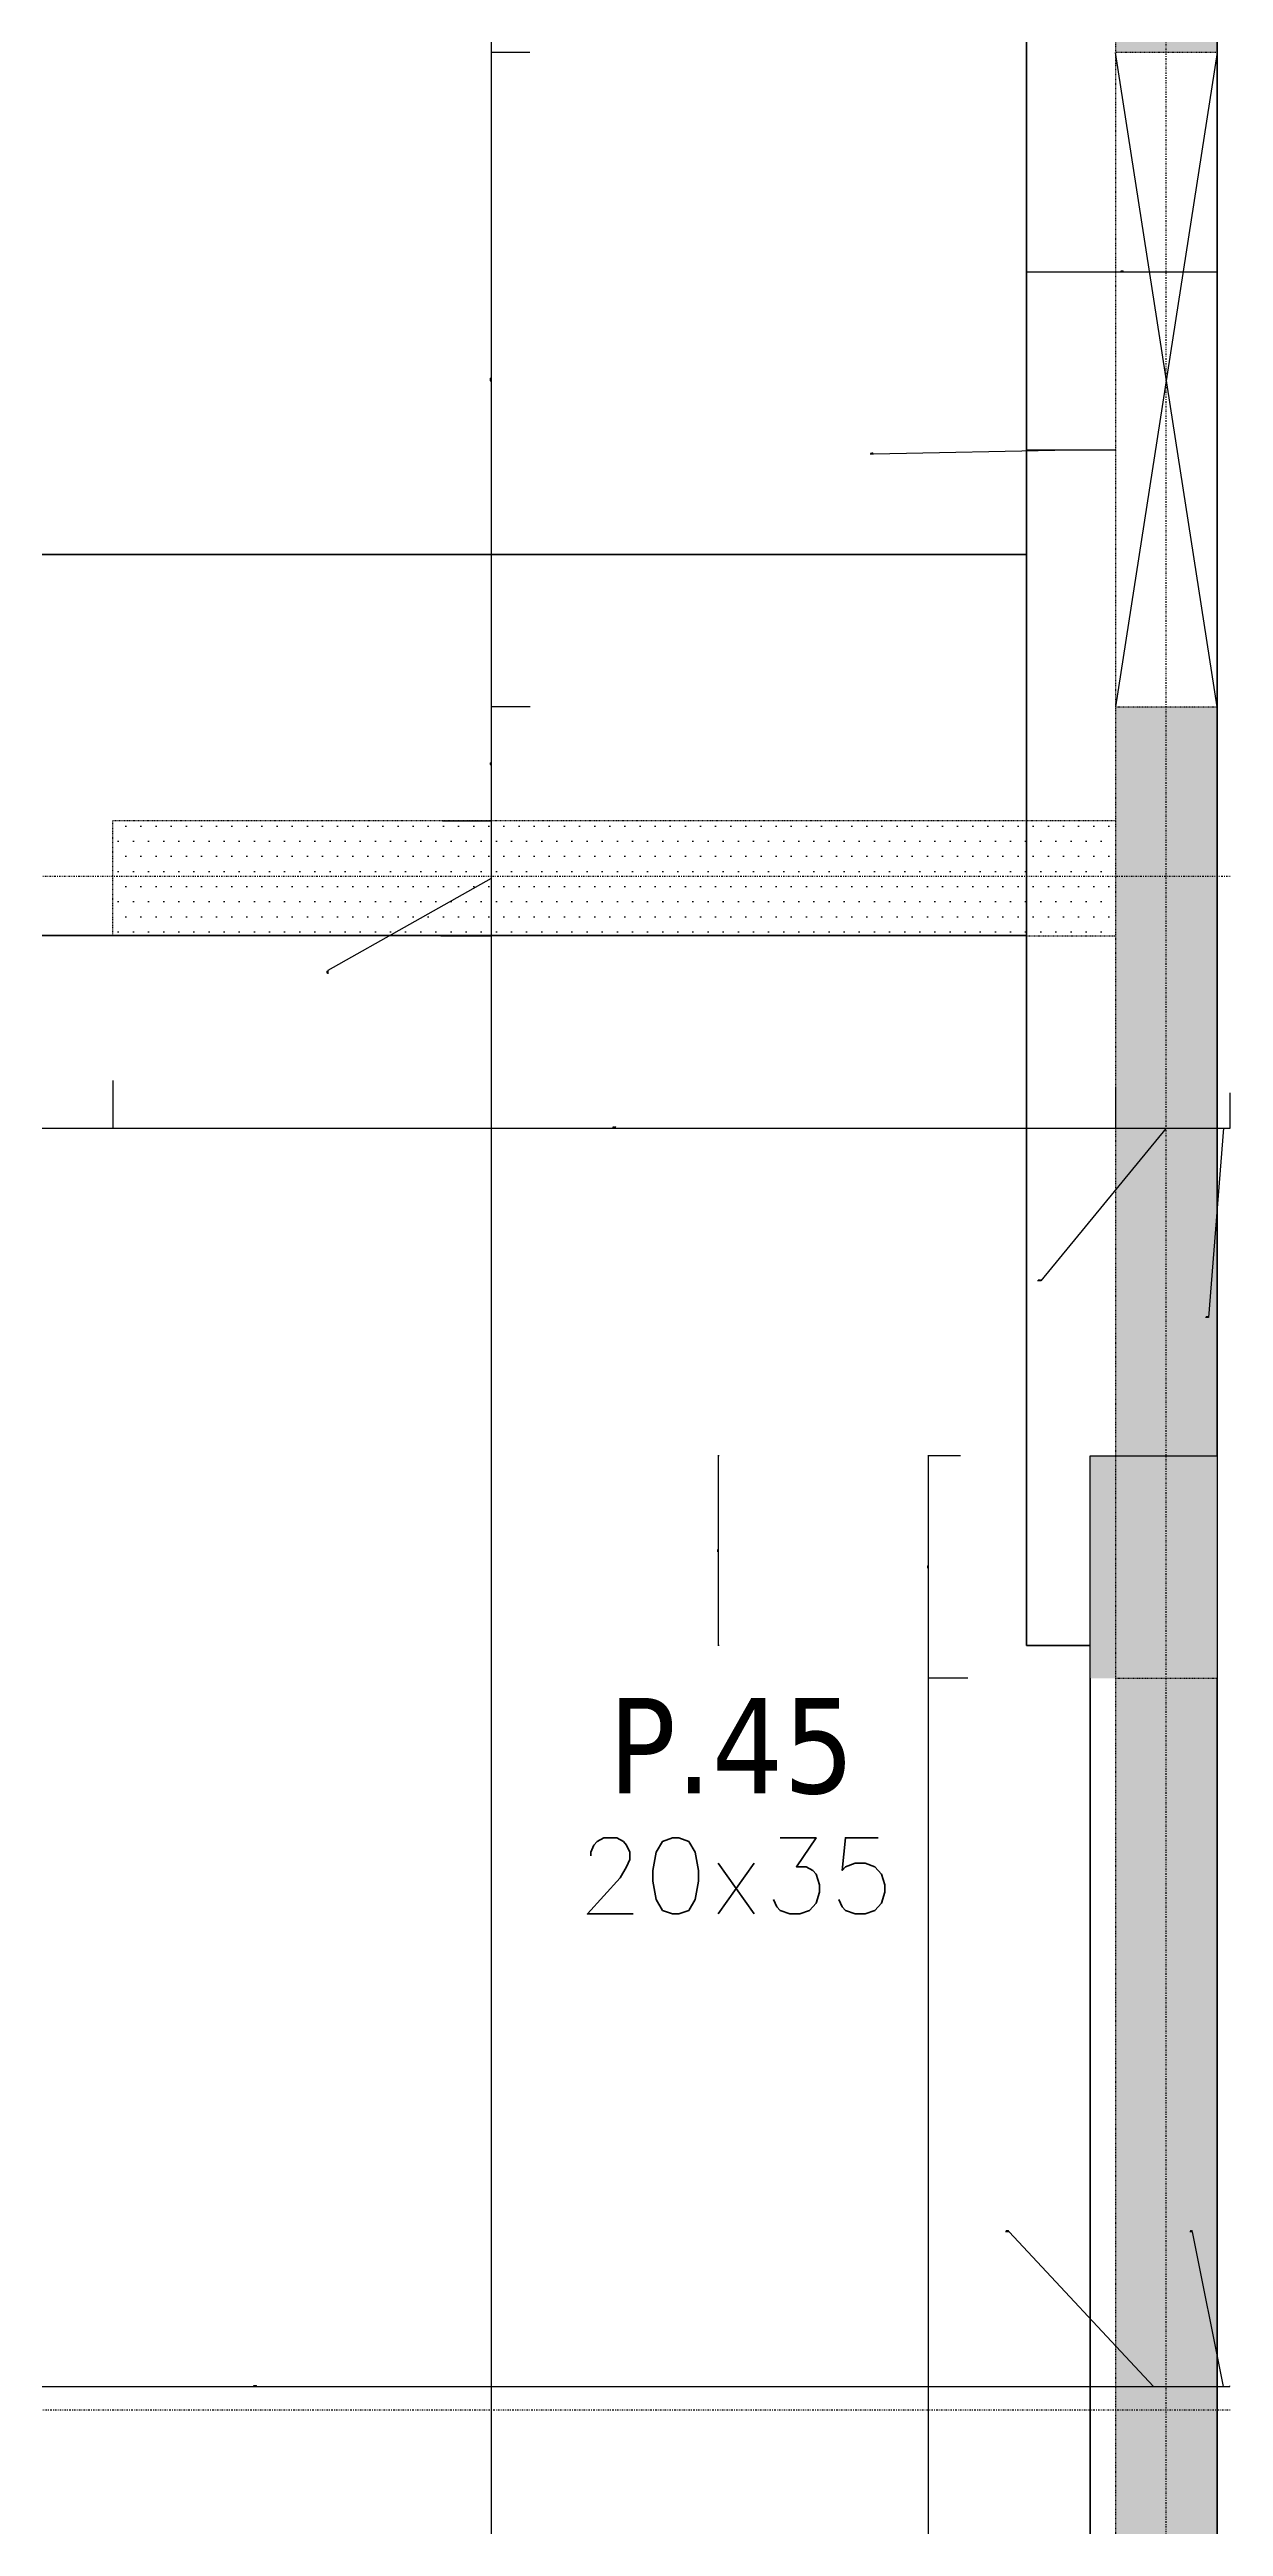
# Model space of a CAD drawing. Extents: x -12912 to 27386, y 1818 to 8189.
# Drawn here: x 2142.5 to 2327.4, y 6240.1 to 6630.1 of the extents above; entities that cross this region are included whole.
import ezdxf

# ---------------------------------------------------------------- set-up
doc = ezdxf.new("R2010")
doc.units = 0
doc.header["$MEASUREMENT"] = 0
for name, pattern in [('CACHE2', [4.7625, 3.175, -1.5875]), ('GrDotted', [0.4, 0.1, -0.1, 0.1, -0.1]), ('GrFeatureAxis', [0.85, 0.25, -0.2, 0.1, -0.2, 0.1]), ('STRICHPUNKT2_S11', [0.9, 0.7, -0.1, 0, -0.1])]:
    doc.linetypes.add(name, pattern=pattern)
doc.layers.get('0').update_dxf_attribs({"linetype": 'CONTINUOUS'})
doc.layers.get('DEFPOINTS').update_dxf_attribs({"linetype": 'CONTINUOUS'})
for name, color, linetype in [('K_ENT_M_Building_Coffrage PH Sous sol', 7, 'CONTINUOUS'), ('STR_AXES_REPERE', 1, 'CONTINUOUS'), ('STR_COTATION', 1, 'CONTINUOUS'), ('STR_OPENING', 161, 'CONTINUOUS'), ('STR_SURCH', 9, 'CACHE2'), ('STR_TXT', 102, 'CONTINUOUS')]:
    doc.layers.add(name, color=color, linetype=linetype)
for name, color, linetype, lineweight in [('STR_AXES', 4, 'STRICHPUNKT2_S11', 25), ('STR_POUTRES', 102, 'CONTINUOUS', 35), ('STR_VOILES', 6, 'CONTINUOUS', 70)]:
    doc.layers.add(name, color=color, linetype=linetype, lineweight=lineweight)
doc.styles.add('EPAIS', font='TAHOMA.TTF')
doc.styles.add('FIN', font='romans.shx')
doc.styles.add('GrDimensions', font='simplex.shx')
doc.dimstyles.new('GrDimensions', dxfattribs={"dimtxt": 0.09, "dimasz": 0.05, "dimexe": 0.07, "dimexo": 0, "dimgap": 0.05, "dimtad": 1, "dimzin": 0, "dimdsep": 46, "dimtxsty": 'GrDimensions', "dimblk": 'ARCHTICK', "dimblk1": 'ARCHTICK', "dimblk2": 'ARCHTICK', "dimcen": 0.09, "dimadec": 0, "dimazin": 0, "dimtfac": 1, "dimtdec": 4, "dimtmove": 0, "dimatfit": 3, "dimldrblk": 'OPEN30', "dimfxl": 0, "dimtolj": 1, "dimtzin": 0, "dimarcsym": 0})
doc.dimstyles.new('nOVO', dxfattribs={"dimscale": 1.3, "dimtxt": 0.09, "dimasz": 0.05, "dimexe": 0.07, "dimexo": 0, "dimgap": 0.05, "dimtad": 1, "dimzin": 0, "dimdsep": 46, "dimtxsty": 'GrDimensions', "dimblk": 'ARCHTICK', "dimcen": 0.09, "dimadec": 0, "dimazin": 0, "dimtfac": 1, "dimtmove": 0, "dimatfit": 3, "dimldrblk": 'OPEN30', "dimfxl": 0, "dimtolj": 1, "dimtzin": 0, "dimarcsym": 0})
doc.dimstyles.new('Novo_MALKO', dxfattribs={"dimscale": 1.3, "dimtxt": 0.09, "dimasz": 0.05, "dimexe": 0.07, "dimexo": 0, "dimgap": 0.05, "dimtad": 1, "dimdec": 0, "dimlfac": 100, "dimzin": 0, "dimdsep": 46, "dimtxsty": 'GrDimensions', "dimblk": 'ARCHTICK', "dimcen": 0.09, "dimadec": 0, "dimazin": 0, "dimtfac": 1, "dimtdec": 0, "dimtmove": 0, "dimatfit": 3, "dimldrblk": 'OPEN30', "dimfxl": 0, "dimtolj": 1, "dimtzin": 0, "dimarcsym": 0})
pattern_1 = [(0, (5243.0074, 5883.9378), (1.190625, 2.38125), [0, -2.38125])]

# ---------------------------------------------------------------- blocks, each defined once
blk = doc.blocks.new('_ArchTick')
at = {"color": 0, "linetype": 'ByBlock', "const_width": 0.15}
blk.add_lwpolyline([(-0.5, -0.5), (0.5, 0.5)], dxfattribs=at)
blk = doc.blocks.new('*D122')
at = {"layer": 'DEFPOINTS', "color": 0, "linetype": 'Continuous'}
for p in [(2043.36, 6262.17), (2306.36, 6262.16), (2306.36, 6262.15)]:
    blk.add_point(p, dxfattribs=at)
at = {"layer": 'STR_COTATION', "color": 0, "linetype": 'Continuous', "lineweight": -2}
for p, q in [((2043.36, 6262.17), (2043.36, 6262.07)), ((2043.36, 6262.16), (2306.36, 6262.16)), ((2306.36, 6262.15), (2306.36, 6262.25))]:
    blk.add_line(p, q, dxfattribs=at)
at = {"layer": 'STR_COTATION', "color": 0, "linetype": 'Continuous', "lineweight": -2, "xscale": 0.065, "yscale": 0.065, "zscale": 0.065, "rotation": 180}
blk.add_blockref('_ArchTick', (2043.36, 6262.16), dxfattribs=at)
at = {"layer": 'STR_COTATION', "color": 0, "linetype": 'Continuous', "lineweight": -2, "xscale": 0.065, "yscale": 0.065, "zscale": 0.065}
blk.add_blockref('_ArchTick', (2306.36, 6262.16), dxfattribs=at)
at = {"layer": 'STR_COTATION', "color": 0, "linetype": 'Continuous', "lineweight": -3, "insert": (2174.86, 6262.28), "char_height": 0.117, "attachment_point": 5, "style": 'GrDimensions'}
blk.add_mtext('\\A1;263.00', dxfattribs=at)
blk = doc.blocks.new('_Open30')
at = {"color": 0, "linetype": 'ByBlock', "lineweight": -2}
for p, q in [((-1, 0.3), (0, 0)), ((0, 0), (-1, -0.3)), ((0, 0), (-1, 0))]:
    blk.add_line(p, q, dxfattribs=at)
blk = doc.blocks.new('*D123')
at = {"layer": 'DEFPOINTS', "color": 0, "linetype": 'Continuous'}
for p in [(2306.36, 6262.15), (2326.36, 6262.16), (2326.36, 6262.16)]:
    blk.add_point(p, dxfattribs=at)
at = {"layer": 'STR_COTATION', "color": 0, "linetype": 'Continuous', "lineweight": -2}
for p, q in [((2293.6, 6286.54), (2293.06, 6286.54)), ((2316.36, 6262.16), (2293.6, 6286.54)), ((2306.36, 6262.15), (2306.36, 6262.25)), ((2306.36, 6262.16), (2326.36, 6262.16)), ((2326.36, 6262.16), (2326.36, 6262.25))]:
    blk.add_line(p, q, dxfattribs=at)
at = {"layer": 'STR_COTATION', "color": 0, "linetype": 'Continuous', "lineweight": -2, "xscale": 0.065, "yscale": 0.065, "zscale": 0.065, "rotation": 180}
blk.add_blockref('_ArchTick', (2306.36, 6262.16), dxfattribs=at)
at = {"layer": 'STR_COTATION', "color": 0, "linetype": 'Continuous', "lineweight": -2, "xscale": 0.065, "yscale": 0.065, "zscale": 0.065}
blk.add_blockref('_ArchTick', (2326.36, 6262.16), dxfattribs=at)
at = {"layer": 'STR_COTATION', "color": 0, "linetype": 'Continuous', "lineweight": -3, "insert": (2293.33, 6286.66), "char_height": 0.117, "attachment_point": 5, "style": 'GrDimensions'}
blk.add_mtext('\\A1;2000', dxfattribs=at)
blk = doc.blocks.new('*D124')
at = {"layer": 'DEFPOINTS', "color": 0, "linetype": 'Continuous'}
for p in [(2326.36, 6262.16), (2328.36, 6262.16), (2328.36, 6262.15)]:
    blk.add_point(p, dxfattribs=at)
at = {"layer": 'STR_COTATION', "color": 0, "linetype": 'Continuous', "lineweight": -2}
for p, q in [((2322.5, 6286.54), (2322.07, 6286.54)), ((2327.36, 6262.16), (2322.5, 6286.54)), ((2326.36, 6262.16), (2326.36, 6262.25)), ((2326.36, 6262.16), (2328.36, 6262.16)), ((2328.36, 6262.15), (2328.36, 6262.25))]:
    blk.add_line(p, q, dxfattribs=at)
at = {"layer": 'STR_COTATION', "color": 0, "linetype": 'Continuous', "lineweight": -2, "xscale": 0.065, "yscale": 0.065, "zscale": 0.065, "rotation": 180}
blk.add_blockref('_ArchTick', (2326.36, 6262.16), dxfattribs=at)
at = {"layer": 'STR_COTATION', "color": 0, "linetype": 'Continuous', "lineweight": -2, "xscale": 0.065, "yscale": 0.065, "zscale": 0.065}
blk.add_blockref('_ArchTick', (2328.36, 6262.16), dxfattribs=at)
at = {"layer": 'STR_COTATION', "color": 0, "linetype": 'Continuous', "lineweight": -3, "insert": (2322.28, 6286.66), "char_height": 0.117, "attachment_point": 5, "style": 'GrDimensions'}
blk.add_mtext('\\A1;200', dxfattribs=at)
blk = doc.blocks.new('*D197')
at = {"layer": 'DEFPOINTS', "color": 0, "linetype": 'Continuous'}
for p in [(2049.49, 6465.1), (2152.49, 6467.78), (2152.49, 6460.28)]:
    blk.add_point(p, dxfattribs=at)
at = {"layer": 'STR_COTATION', "color": 0, "linetype": 'Continuous', "lineweight": -2}
for p, q in [((2049.49, 6465.1), (2049.49, 6460.19)), ((2152.49, 6467.78), (2152.49, 6460.19)), ((2049.49, 6460.28), (2152.49, 6460.28))]:
    blk.add_line(p, q, dxfattribs=at)
at = {"layer": 'STR_COTATION', "color": 0, "linetype": 'Continuous', "lineweight": -2, "xscale": 0.065, "yscale": 0.065, "zscale": 0.065, "rotation": 180}
blk.add_blockref('_ArchTick', (2049.49, 6460.28), dxfattribs=at)
at = {"layer": 'STR_COTATION', "color": 0, "linetype": 'Continuous', "lineweight": -2, "xscale": 0.065, "yscale": 0.065, "zscale": 0.065}
blk.add_blockref('_ArchTick', (2152.49, 6460.28), dxfattribs=at)
at = {"layer": 'STR_COTATION', "color": 0, "linetype": 'Continuous', "lineweight": -3, "insert": (2100.99, 6460.4), "char_height": 0.117, "attachment_point": 5, "style": 'GrDimensions'}
blk.add_mtext('\\A1;103.00', dxfattribs=at)
blk = doc.blocks.new('*D198')
at = {"layer": 'DEFPOINTS', "color": 0, "linetype": 'Continuous'}
for p in [(2152.49, 6467.78), (2310.36, 6466.45), (2310.36, 6460.28)]:
    blk.add_point(p, dxfattribs=at)
at = {"layer": 'STR_COTATION', "color": 0, "linetype": 'Continuous', "lineweight": -2}
for p, q in [((2152.49, 6467.78), (2152.49, 6460.19)), ((2310.36, 6466.45), (2310.36, 6460.19)), ((2152.49, 6460.28), (2310.36, 6460.28))]:
    blk.add_line(p, q, dxfattribs=at)
at = {"layer": 'STR_COTATION', "color": 0, "linetype": 'Continuous', "lineweight": -2, "xscale": 0.065, "yscale": 0.065, "zscale": 0.065, "rotation": 180}
blk.add_blockref('_ArchTick', (2152.49, 6460.28), dxfattribs=at)
at = {"layer": 'STR_COTATION', "color": 0, "linetype": 'Continuous', "lineweight": -2, "xscale": 0.065, "yscale": 0.065, "zscale": 0.065}
blk.add_blockref('_ArchTick', (2310.36, 6460.28), dxfattribs=at)
at = {"layer": 'STR_COTATION', "color": 0, "linetype": 'Continuous', "lineweight": -3, "insert": (2231.42, 6460.4), "char_height": 0.117, "attachment_point": 5, "style": 'GrDimensions'}
blk.add_mtext('\\A1;157.87', dxfattribs=at)
blk = doc.blocks.new('*D199')
at = {"layer": 'DEFPOINTS', "color": 0, "linetype": 'Continuous'}
for p in [(2310.36, 6466.45), (2326.36, 6465.81), (2326.36, 6460.28)]:
    blk.add_point(p, dxfattribs=at)
at = {"layer": 'STR_COTATION', "color": 0, "linetype": 'Continuous', "lineweight": -2}
for p, q in [((2310.36, 6466.45), (2310.36, 6460.19)), ((2326.36, 6465.81), (2326.36, 6460.19)), ((2318.36, 6460.28), (2298.62, 6436.23)), ((2310.36, 6460.28), (2326.36, 6460.28)), ((2298.62, 6436.23), (2298.1, 6436.23))]:
    blk.add_line(p, q, dxfattribs=at)
at = {"layer": 'STR_COTATION', "color": 0, "linetype": 'Continuous', "lineweight": -2, "xscale": 0.065, "yscale": 0.065, "zscale": 0.065, "rotation": 180}
blk.add_blockref('_ArchTick', (2310.36, 6460.28), dxfattribs=at)
at = {"layer": 'STR_COTATION', "color": 0, "linetype": 'Continuous', "lineweight": -2, "xscale": 0.065, "yscale": 0.065, "zscale": 0.065}
blk.add_blockref('_ArchTick', (2326.36, 6460.28), dxfattribs=at)
at = {"layer": 'STR_COTATION', "color": 0, "linetype": 'Continuous', "lineweight": -3, "insert": (2298.36, 6436.35), "char_height": 0.117, "attachment_point": 5, "style": 'GrDimensions'}
blk.add_mtext('\\A1;1600', dxfattribs=at)
blk = doc.blocks.new('*D200')
at = {"layer": 'DEFPOINTS', "color": 0, "linetype": 'Continuous'}
for p in [(2326.36, 6465.81), (2328.36, 6465.8), (2328.36, 6460.28)]:
    blk.add_point(p, dxfattribs=at)
at = {"layer": 'STR_COTATION', "color": 0, "linetype": 'Continuous', "lineweight": -2}
for p, q in [((2326.36, 6465.81), (2326.36, 6460.19)), ((2328.36, 6465.8), (2328.36, 6460.19)), ((2327.36, 6460.28), (2324.98, 6430.45)), ((2326.36, 6460.28), (2328.36, 6460.28)), ((2324.98, 6430.45), (2324.55, 6430.45))]:
    blk.add_line(p, q, dxfattribs=at)
at = {"layer": 'STR_COTATION', "color": 0, "linetype": 'Continuous', "lineweight": -2, "xscale": 0.065, "yscale": 0.065, "zscale": 0.065, "rotation": 180}
blk.add_blockref('_ArchTick', (2326.36, 6460.28), dxfattribs=at)
at = {"layer": 'STR_COTATION', "color": 0, "linetype": 'Continuous', "lineweight": -2, "xscale": 0.065, "yscale": 0.065, "zscale": 0.065}
blk.add_blockref('_ArchTick', (2328.36, 6460.28), dxfattribs=at)
at = {"layer": 'STR_COTATION', "color": 0, "linetype": 'Continuous', "lineweight": -3, "insert": (2324.76, 6430.57), "char_height": 0.117, "attachment_point": 5, "style": 'GrDimensions'}
blk.add_mtext('\\A1;200', dxfattribs=at)
blk = doc.blocks.new('*D286')
at = {"layer": 'DEFPOINTS', "color": 0, "linetype": 'Continuous'}
for p in [(2220.34, 6913.98), (2212.06, 6629.59), (2218.14, 6629.59)]:
    blk.add_point(p, dxfattribs=at)
at = {"layer": 'STR_COTATION', "color": 0, "linetype": 'Continuous', "lineweight": -2}
for p, q in [((2220.34, 6913.98), (2211.97, 6913.98)), ((2212.06, 6913.98), (2212.06, 6629.59)), ((2218.14, 6629.59), (2211.97, 6629.59))]:
    blk.add_line(p, q, dxfattribs=at)
at = {"layer": 'STR_COTATION', "color": 0, "linetype": 'Continuous', "lineweight": -2, "xscale": 0.065, "yscale": 0.065, "zscale": 0.065}
for p, rotation in [((2212.06, 6913.98), 90), ((2212.06, 6629.59), 270)]:
    blk.add_blockref('_ArchTick', p, dxfattribs=dict(at, rotation=rotation))
at = {"layer": 'STR_COTATION', "color": 0, "linetype": 'Continuous', "lineweight": -3, "insert": (2211.93, 6771.78), "char_height": 0.117, "attachment_point": 5, "rotation": 90, "style": 'GrDimensions'}
blk.add_mtext('\\A1;284.39', dxfattribs=at)
blk = doc.blocks.new('*D287')
at = {"layer": 'DEFPOINTS', "color": 0, "linetype": 'Continuous'}
for p in [(2218.14, 6629.59), (2212.06, 6526.59), (2218.2, 6526.59)]:
    blk.add_point(p, dxfattribs=at)
at = {"layer": 'STR_COTATION', "color": 0, "linetype": 'Continuous', "lineweight": -2}
for p, q in [((2218.14, 6629.59), (2211.97, 6629.59)), ((2212.06, 6629.59), (2212.06, 6526.59)), ((2218.2, 6526.59), (2211.97, 6526.59))]:
    blk.add_line(p, q, dxfattribs=at)
at = {"layer": 'STR_COTATION', "color": 0, "linetype": 'Continuous', "lineweight": -2, "xscale": 0.065, "yscale": 0.065, "zscale": 0.065}
for p, rotation in [((2212.06, 6629.59), 90), ((2212.06, 6526.59), 270)]:
    blk.add_blockref('_ArchTick', p, dxfattribs=dict(at, rotation=rotation))
at = {"layer": 'STR_COTATION', "color": 0, "linetype": 'Continuous', "lineweight": -3, "insert": (2211.93, 6578.09), "char_height": 0.117, "attachment_point": 5, "rotation": 90, "style": 'GrDimensions'}
blk.add_mtext('\\A1;103.00', dxfattribs=at)
blk = doc.blocks.new('*D288')
at = {"layer": 'DEFPOINTS', "color": 0, "linetype": 'Continuous'}
for p in [(2218.2, 6526.59), (2204.41, 6508.64), (2212.06, 6508.64)]:
    blk.add_point(p, dxfattribs=at)
at = {"layer": 'STR_COTATION', "color": 0, "linetype": 'Continuous', "lineweight": -2}
for p, q in [((2218.2, 6526.59), (2211.97, 6526.59)), ((2212.06, 6526.59), (2212.06, 6508.64)), ((2204.41, 6508.64), (2212.15, 6508.64))]:
    blk.add_line(p, q, dxfattribs=at)
at = {"layer": 'STR_COTATION', "color": 0, "linetype": 'Continuous', "lineweight": -2, "xscale": 0.065, "yscale": 0.065, "zscale": 0.065}
for p, rotation in [((2212.06, 6526.59), 90), ((2212.06, 6508.64), 270)]:
    blk.add_blockref('_ArchTick', p, dxfattribs=dict(at, rotation=rotation))
at = {"layer": 'STR_COTATION', "color": 0, "linetype": 'Continuous', "lineweight": -3, "insert": (2211.93, 6517.61), "char_height": 0.117, "attachment_point": 5, "rotation": 90, "style": 'GrDimensions'}
blk.add_mtext('\\A1;1795', dxfattribs=at)
blk = doc.blocks.new('*D289')
at = {"layer": 'DEFPOINTS', "color": 0, "linetype": 'Continuous'}
for p in [(2204.41, 6508.64), (2204.13, 6490.54), (2212.06, 6490.54)]:
    blk.add_point(p, dxfattribs=at)
at = {"layer": 'STR_COTATION', "color": 0, "linetype": 'Continuous', "lineweight": -2}
for p, q in [((2204.41, 6508.64), (2212.15, 6508.64)), ((2212.06, 6508.64), (2212.06, 6490.54)), ((2212.06, 6499.59), (2186.34, 6485.06)), ((2204.13, 6490.54), (2212.15, 6490.54)), ((2186.34, 6485.06), (2186.34, 6484.56))]:
    blk.add_line(p, q, dxfattribs=at)
at = {"layer": 'STR_COTATION', "color": 0, "linetype": 'Continuous', "lineweight": -2, "xscale": 0.065, "yscale": 0.065, "zscale": 0.065}
for p, rotation in [((2212.06, 6508.64), 90), ((2212.06, 6490.54), 270)]:
    blk.add_blockref('_ArchTick', p, dxfattribs=dict(at, rotation=rotation))
at = {"layer": 'STR_COTATION', "color": 0, "linetype": 'Continuous', "lineweight": -3, "insert": (2186.21, 6484.81), "char_height": 0.117, "attachment_point": 5, "rotation": 90, "style": 'GrDimensions'}
blk.add_mtext('\\A1;1810', dxfattribs=at)
blk = doc.blocks.new('*D290')
at = {"layer": 'DEFPOINTS', "color": 0, "linetype": 'Continuous'}
for p in [(2204.13, 6490.54), (2207.22, 5903.93), (2212.06, 5903.93)]:
    blk.add_point(p, dxfattribs=at)
at = {"layer": 'STR_COTATION', "color": 0, "linetype": 'Continuous', "lineweight": -2}
for p, q in [((2204.13, 6490.54), (2212.15, 6490.54)), ((2212.06, 6490.54), (2212.06, 5903.93)), ((2207.22, 5903.93), (2212.15, 5903.93))]:
    blk.add_line(p, q, dxfattribs=at)
at = {"layer": 'STR_COTATION', "color": 0, "linetype": 'Continuous', "lineweight": -2, "xscale": 0.065, "yscale": 0.065, "zscale": 0.065}
for p, rotation in [((2212.06, 6490.54), 90), ((2212.06, 5903.93), 270)]:
    blk.add_blockref('_ArchTick', p, dxfattribs=dict(at, rotation=rotation))
at = {"layer": 'STR_COTATION', "color": 0, "linetype": 'Continuous', "lineweight": -3, "insert": (2211.93, 6197.23), "char_height": 0.117, "attachment_point": 5, "rotation": 90, "style": 'GrDimensions'}
blk.add_mtext('\\A1;586.61', dxfattribs=at)
blk = doc.blocks.new('*D338')
at = {"layer": 'DEFPOINTS', "color": 0, "linetype": 'Continuous'}
for p in [(2280.91, 6373.66), (2287.13, 6373.66), (2278.57, 5907.92)]:
    blk.add_point(p, dxfattribs=at)
at = {"layer": 'STR_COTATION', "color": 0, "linetype": 'Continuous', "lineweight": -2}
for p, q in [((2287.13, 6373.66), (2280.82, 6373.66)), ((2280.91, 5907.92), (2280.91, 6373.66)), ((2278.57, 5907.92), (2281, 5907.92))]:
    blk.add_line(p, q, dxfattribs=at)
at = {"layer": 'STR_COTATION', "color": 0, "linetype": 'Continuous', "lineweight": -2, "xscale": 0.065, "yscale": 0.065, "zscale": 0.065}
for p, rotation in [((2280.91, 6373.66), 90), ((2280.91, 5907.92), 270)]:
    blk.add_blockref('_ArchTick', p, dxfattribs=dict(at, rotation=rotation))
at = {"layer": 'STR_COTATION', "color": 0, "linetype": 'Continuous', "lineweight": -3, "insert": (2280.79, 6140.79), "char_height": 0.117, "attachment_point": 5, "rotation": 90, "style": 'GrDimensions'}
blk.add_mtext('\\A1;465.74', dxfattribs=at)
blk = doc.blocks.new('*D339')
at = {"layer": 'DEFPOINTS', "color": 0, "linetype": 'Continuous'}
for p in [(2280.91, 6408.66), (2285.96, 6408.66), (2287.13, 6373.66)]:
    blk.add_point(p, dxfattribs=at)
at = {"layer": 'STR_COTATION', "color": 0, "linetype": 'Continuous', "lineweight": -2}
for p, q in [((2285.96, 6408.66), (2280.82, 6408.66)), ((2280.91, 6373.66), (2280.91, 6408.66)), ((2287.13, 6373.66), (2280.82, 6373.66))]:
    blk.add_line(p, q, dxfattribs=at)
at = {"layer": 'STR_COTATION', "color": 0, "linetype": 'Continuous', "lineweight": -2, "xscale": 0.065, "yscale": 0.065, "zscale": 0.065}
for p, rotation in [((2280.91, 6408.66), 90), ((2280.91, 6373.66), 270)]:
    blk.add_blockref('_ArchTick', p, dxfattribs=dict(at, rotation=rotation))
at = {"layer": 'STR_COTATION', "color": 0, "linetype": 'Continuous', "lineweight": -3, "insert": (2280.79, 6391.16), "char_height": 0.117, "attachment_point": 5, "rotation": 90, "style": 'GrDimensions'}
blk.add_mtext('\\A1;3500', dxfattribs=at)
blk = doc.blocks.new('*D756')
at = {"layer": 'DEFPOINTS', "color": 0, "ltscale": 4.5}
for p in [(2296.36, 6567.02), (2296.36, 6557.83), (2310.36, 6526.59)]:
    blk.add_point(p, dxfattribs=at)
at = {"layer": 'STR_COTATION', "color": 0, "lineweight": -2, "ltscale": 4.5}
for p, q in [((2303.36, 6567.02), (2272.24, 6566.38)), ((2296.36, 6566.93), (2296.36, 6567.11)), ((2310.36, 6567.02), (2296.36, 6567.02)), ((2310.36, 6566.93), (2310.36, 6567.11)), ((2272.24, 6566.38), (2271.72, 6566.38))]:
    blk.add_line(p, q, dxfattribs=at)
at = {"layer": 'STR_COTATION', "color": 0, "lineweight": -2, "ltscale": 4.5, "xscale": 0.065, "yscale": 0.065, "zscale": 0.065, "rotation": 180}
blk.add_blockref('_ArchTick', (2296.36, 6567.02), dxfattribs=at)
at = {"layer": 'STR_COTATION', "color": 0, "lineweight": -2, "ltscale": 4.5, "xscale": 0.065, "yscale": 0.065, "zscale": 0.065}
blk.add_blockref('_ArchTick', (2310.36, 6567.02), dxfattribs=at)
at = {"layer": 'STR_COTATION', "color": 0, "ltscale": 4.5, "insert": (2271.98, 6566.5), "char_height": 0.117, "attachment_point": 5, "style": 'GrDimensions'}
blk.add_mtext('\\A1;1400', dxfattribs=at)
blk = doc.blocks.new('*D757')
at = {"layer": 'DEFPOINTS', "color": 0, "ltscale": 4.5}
for p in [(2326.36, 6595.07), (2296.36, 6590.45), (2326.36, 6590.45)]:
    blk.add_point(p, dxfattribs=at)
at = {"layer": 'STR_COTATION', "color": 0, "lineweight": -2, "ltscale": 4.5}
for p, q in [((2296.36, 6594.98), (2296.36, 6595.16)), ((2296.36, 6595.07), (2326.36, 6595.07)), ((2326.36, 6594.98), (2326.36, 6595.16))]:
    blk.add_line(p, q, dxfattribs=at)
at = {"layer": 'STR_COTATION', "color": 0, "lineweight": -2, "ltscale": 4.5, "xscale": 0.065, "yscale": 0.065, "zscale": 0.065, "rotation": 180}
blk.add_blockref('_ArchTick', (2296.36, 6595.07), dxfattribs=at)
at = {"layer": 'STR_COTATION', "color": 0, "lineweight": -2, "ltscale": 4.5, "xscale": 0.065, "yscale": 0.065, "zscale": 0.065}
blk.add_blockref('_ArchTick', (2326.36, 6595.07), dxfattribs=at)
at = {"layer": 'STR_COTATION', "color": 0, "ltscale": 4.5, "insert": (2311.36, 6595.19), "char_height": 0.117, "attachment_point": 5, "style": 'GrDimensions'}
blk.add_mtext('\\A1;3000', dxfattribs=at)
blk = doc.blocks.new('*D841')
at = {"layer": 'DEFPOINTS', "color": 0, "ltscale": 4.5}
for p in [(2247.85, 6408.66), (2306.36, 6408.66), (2296.36, 6378.81)]:
    blk.add_point(p, dxfattribs=at)
at = {"layer": 'STR_COTATION', "color": 0, "lineweight": -2, "ltscale": 4.5}
for p, q in [((2247.94, 6408.66), (2247.76, 6408.66)), ((2247.85, 6378.81), (2247.85, 6408.66)), ((2247.94, 6378.81), (2247.76, 6378.81))]:
    blk.add_line(p, q, dxfattribs=at)
at = {"layer": 'STR_COTATION', "color": 0, "lineweight": -2, "ltscale": 4.5, "xscale": 0.065, "yscale": 0.065, "zscale": 0.065}
for p, rotation in [((2247.85, 6408.66), 90), ((2247.85, 6378.81), 270)]:
    blk.add_blockref('_ArchTick', p, dxfattribs=dict(at, rotation=rotation))
at = {"layer": 'STR_COTATION', "color": 0, "ltscale": 4.5, "insert": (2247.73, 6393.73), "char_height": 0.117, "attachment_point": 5, "rotation": 90, "style": 'GrDimensions'}
blk.add_mtext('\\A1;2985', dxfattribs=at)

msp = doc.modelspace()

# ---------------------------------------------------------------- hatches: boundary and pattern name
at = {"layer": 'STR_AXES_REPERE', "linetype": 'Continuous'}
msp.add_hatch(color=256, dxfattribs=at).paths.add_polyline_path([(2306.361, 6373.655), (2306.361, 6408.655), (2326.361, 6408.655), (2326.361, 6373.655)])
at = {"layer": 'STR_SURCH', "linetype": 'Continuous'}
h = msp.add_hatch(dxfattribs=at)
h.set_pattern_fill('DOTS', color=256, scale=1.5, style=0)
h.set_pattern_definition(pattern_1)
h.paths.add_polyline_path([(2326.36, 6629.588), (2326.36, 6913.98), (2310.36, 6913.98), (2310.36, 6629.588)])
h = msp.add_hatch(dxfattribs=at)
h.set_pattern_fill('DOTS', color=256, scale=1.5, style=0)
h.set_pattern_definition(pattern_1)
h.paths.add_polyline_path([(2326.36, 6083.685), (2326.36, 6526.588), (2310.36, 6526.588), (2310.36, 6083.685)])
h = msp.add_hatch(dxfattribs=at)
h.set_pattern_fill('DOTS', color=256, scale=1.5, style=0)
h.set_pattern_definition(pattern_1)
h.paths.add_polyline_path([(2310.36, 6508.637), (2152.49, 6508.637), (2152.49, 6490.539), (2310.36, 6490.539)])

# ---------------------------------------------------------------- linework, layer by layer
at = {"layer": 'K_ENT_M_Building_Coffrage PH Sous sol', "color": 7, "linetype": 'GrFeatureAxis'}
msp.add_lwpolyline([(-1174.64, 6258.483), (7646.442, 6258.483)], dxfattribs=at)
at = {"layer": 'STR_AXES', "linetype": 'GrFeatureAxis'}
for p, q in [((2318.36, 5522.963), (2318.36, 8122.963)), ((-1309.741, 6499.914), (7906.576, 6499.914))]:
    msp.add_line(p, q, dxfattribs=at)
at = {"layer": 'STR_AXES_REPERE', "linetype": 'Continuous'}
for p, q in [((2306.361, 6408.655), (2326.361, 6408.655)), ((2306.361, 6373.655), (2306.361, 6408.655)), ((2326.361, 6408.655), (2326.361, 6373.655))]:
    msp.add_line(p, q, dxfattribs=at)
at = {"layer": 'STR_OPENING', "ltscale": 4.5}
for p, q in [((2326.36, 6629.588), (2310.36, 6526.588)), ((2326.36, 6526.588), (2310.36, 6629.588))]:
    msp.add_line(p, q, dxfattribs=at)
at = {"layer": 'STR_OPENING', "linetype": 'Continuous'}
msp.add_line((2310.36, 6578.088), (2310.36, 6578.088), dxfattribs=at)
msp.add_line((2310.36, 6578.088), (2310.36, 6578.088), dxfattribs=at)
at = {"layer": 'STR_POUTRES', "linetype": 'Continuous'}
for p, q in [((2296.361, 6378.81), (2296.361, 6939.014)), ((2326.361, 6908.81), (2326.361, 6408.655)), ((1783.36, 6550.588), (2296.361, 6550.588)), ((2296.361, 6490.588), (1783.36, 6490.588)), ((2306.361, 6378.81), (2296.361, 6378.81))]:
    msp.add_line(p, q, dxfattribs=at)
at = {"layer": 'STR_SURCH', "linetype": 'GrDotted'}
for p, q in [((2310.36, 6913.98), (2310.36, 6629.588)), ((2310.36, 6526.588), (2310.36, 6373.655)), ((2310.36, 6508.637), (2152.49, 6508.637)), ((2310.36, 6373.655), (2310.36, 6083.685))]:
    msp.add_line(p, q, dxfattribs=at)
at = {"layer": 'STR_SURCH', "linetype": 'GrDotted', "ltscale": 0.25}
for p, q in [((2326.36, 6629.588), (2310.36, 6629.588)), ((2310.36, 6629.588), (2310.36, 6526.588)), ((2310.36, 6526.588), (2326.36, 6526.588)), ((2152.49, 6490.588), (2152.49, 6508.637)), ((2296.361, 6490.539), (2310.36, 6490.539)), ((2310.36, 6373.655), (2326.36, 6373.655))]:
    msp.add_line(p, q, dxfattribs=at)
at = {"layer": 'STR_VOILES', "linetype": 'Continuous'}
for p, q in [((2306.358, 5907.916), (2306.36, 6373.655)), ((2326.362, 6373.655), (2326.361, 5907.916))]:
    msp.add_line(p, q, dxfattribs=at)

# ---------------------------------------------------------------- texts
at = {"layer": 'STR_TXT', "linetype": 'Continuous', "lineweight": -3, "attachment_point": 1}
for s, insert, char_height, style in [(' P.45', (2224.858, 6370.563), 15, 'EPAIS'), ('20x35', (2225.669, 6348.551), 12, 'FIN')]:
    msp.add_mtext(s, dxfattribs=dict(at, insert=insert, char_height=char_height, style=style))

# ---------------------------------------------------------------- dimensions: what is measured, and where the dimension line sits
at = {"layer": 'STR_COTATION', "linetype": 'Continuous', "lineweight": -3}
for base, p1, p2, override, picture, middle in [((2212.057, 6629.588), (2220.336, 6913.98), (2218.139, 6629.588), {"dimscale": 1.3, "dimtmove": 1}, '*D286', (2211.934, 6771.784)), ((2212.057, 6526.588), (2218.139, 6629.588), (2218.2, 6526.588), {"dimscale": 1.3, "dimtmove": 1}, '*D287', (2211.934, 6578.088)), ((2212.057, 6508.637), (2218.2, 6526.588), (2204.409, 6508.637), {"dimscale": 1.3, "dimdec": 0, "dimlfac": 100, "dimzin": 0, "dimtmove": 1}, '*D288', (2211.934, 6517.612)), ((2212.057, 5903.927), (2204.125, 6490.539), (2207.217, 5903.927), {"dimscale": 1.3, "dimtmove": 1}, '*D290', (2211.934, 6197.233)), ((2280.909, 6408.655), (2287.134, 6373.655), (2285.961, 6408.655), {"dimscale": 1.3, "dimdec": 0, "dimlfac": 100, "dimzin": 0, "dimtmove": 1}, '*D339', (2280.785, 6391.155)), ((2280.909, 6373.655), (2278.567, 5907.916), (2287.134, 6373.655), {"dimscale": 1.3, "dimtmove": 1}, '*D338', (2280.785, 6140.786))]:
    dim = msp.add_linear_dim(base=base, p1=p1, p2=p2, angle=90, dimstyle='GrDimensions', override=override, dxfattribs=at)
    dim.commit()
    dim.dimension.update_dxf_attribs({"geometry": picture, "text_midpoint": middle})
at = {"layer": 'STR_COTATION', "ltscale": 4.5}
dim = msp.add_linear_dim(base=(2326.361, 6595.066), p1=(2296.361, 6590.446), p2=(2326.361, 6590.446), dimstyle='Novo_MALKO', dxfattribs=at)
dim.commit()
dim.dimension.update_dxf_attribs({"geometry": '*D757', "text_midpoint": (2311.361, 6595.066), "dimtype": 160})
dim = msp.add_linear_dim(base=(2296.361, 6567.022), p1=(2310.36, 6526.588), p2=(2296.361, 6557.833), dimstyle='nOVO', override={"dimdec": 0, "dimlfac": 100, "dimtmove": 1}, dxfattribs=at)
dim.commit()
dim.dimension.update_dxf_attribs({"geometry": '*D756', "text_midpoint": (2272.175, 6566.38), "dimtype": 160})
at = {"layer": 'STR_COTATION', "linetype": 'Continuous', "lineweight": -3}
dim = msp.add_linear_dim(base=(2212.057, 6490.539), p1=(2204.409, 6508.637), p2=(2204.125, 6490.539), angle=90, dimstyle='GrDimensions', override={"dimscale": 1.3, "dimdec": 0, "dimlfac": 100, "dimzin": 0, "dimtmove": 1}, dxfattribs=at)
dim.commit()
dim.dimension.update_dxf_attribs({"geometry": '*D289', "text_midpoint": (2186.338, 6484.997), "dimtype": 160})
for base, p1, p2, picture, middle in [((2152.49, 6460.278), (2049.49, 6465.102), (2152.49, 6467.778), '*D197', (2100.99, 6460.402)), ((2310.36, 6460.278), (2152.49, 6467.778), (2310.36, 6466.452), '*D198', (2231.425, 6460.402)), ((2306.359, 6262.156), (2043.36, 6262.166), (2306.359, 6262.151), '*D122', (2174.86, 6262.28))]:
    dim = msp.add_linear_dim(base=base, p1=p1, p2=p2, dimstyle='GrDimensions', override={"dimscale": 1.3, "dimtmove": 1}, dxfattribs=at)
    dim.commit()
    dim.dimension.update_dxf_attribs({"geometry": picture, "text_midpoint": middle})
for base, p1, p2, picture, middle in [((2326.36, 6460.278), (2310.36, 6466.452), (2326.36, 6465.812), '*D199', (2298.554, 6436.228)), ((2328.359, 6460.278), (2326.36, 6465.812), (2328.359, 6465.802), '*D200', (2324.911, 6430.447)), ((2326.36, 6262.156), (2306.359, 6262.151), (2326.36, 6262.156), '*D123', (2293.533, 6286.54)), ((2328.359, 6262.156), (2326.36, 6262.156), (2328.359, 6262.151), '*D124', (2322.435, 6286.54))]:
    dim = msp.add_linear_dim(base=base, p1=p1, p2=p2, dimstyle='GrDimensions', override={"dimscale": 1.3, "dimdec": 0, "dimlfac": 100, "dimzin": 0, "dimtmove": 1}, dxfattribs=at)
    dim.commit()
    dim.dimension.update_dxf_attribs({"geometry": picture, "text_midpoint": middle, "dimtype": 160})
at = {"layer": 'STR_COTATION', "ltscale": 4.5}
dim = msp.add_linear_dim(base=(2247.853478634, 6408.655330719), p1=(2296.360827862, 6378.810330719), p2=(2306.360827862, 6408.655330719), angle=90, dimstyle='Novo_MALKO', dxfattribs=at)
dim.commit()
dim.dimension.update_dxf_attribs({"geometry": '*D841', "text_midpoint": (2247.853478634, 6393.732830719), "dimtype": 160})

doc.saveas('drawing.dxf')
